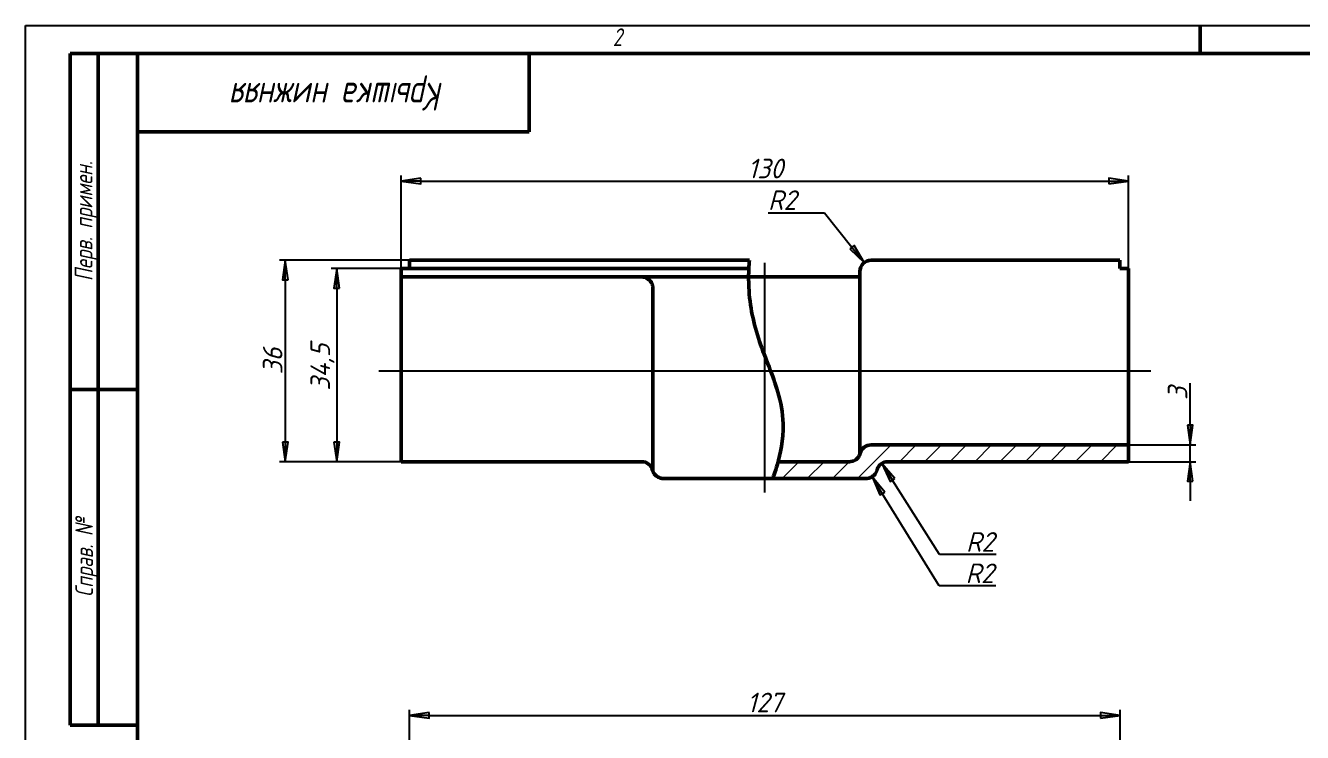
# Model space of a CAD drawing. Header units: millimetres. Extents: x 0 to 420, y 0 to 297.
# Drawn here: x 0 to 228.3, y 170.7 to 297 of the extents above; entities that cross this region are included whole.
import ezdxf
from ezdxf.enums import TextEntityAlignment as Align

# ---------------------------------------------------------------- set-up
doc = ezdxf.new("R2010")
doc.units = ezdxf.units.MM
for name, color, linetype, lineweight in [('Видимый контур (ГОСТ)', 7, 'Continuous', 50), ('Кромка (ГОСТ)', 7, 'Continuous', 50), ('Невидимый контур (ГОСТ)', 7, 'Continuous', 35), ('Обозначение (ГОСТ)', 7, 'Continuous', 25), ('Осевая линия (ГОСТ)', 7, 'Continuous', 25), ('Размер (ГОСТ)', 7, 'Continuous', 25), ('Штриховка (ГОСТ)', 7, 'Continuous', 18), ('Эскизная геометрия (ГОСТ)', 7, 'Continuous', 50)]:
    doc.layers.add(name, color=color, linetype=linetype, lineweight=lineweight)
doc.styles.add('Альтернативный текст (ГОСТ)', font='', dxfattribs={"width": 0.8})
doc.styles.add('Обычный текст (ГОСТ)', font='GOST Common Italic.ttf')
doc.styles.add('Стиль текста110', font='GOST Common Italic.ttf', dxfattribs={"width": 0.8})
doc.styles.add('Стиль текста112', font='GOST Common Italic.ttf', dxfattribs={"width": 0.8})
doc.styles.get('Альтернативный текст (ГОСТ)').set_extended_font_data('Arial', italic=True)
doc.dimstyles.new('Обычный (ГОСТ)', dxfattribs={"dimtxt": 3.5, "dimasz": 3.5, "dimexe": 1, "dimexo": 0, "dimgap": 0.5, "dimtad": 1, "dimrnd": 1e-08, "dimtxsty": 'Обычный текст (ГОСТ)', "dimblk": 'Filled-1', "dimcen": 0.09, "dimdle": 15, "dimclrd": 256, "dimclre": 256, "dimclrt": 256, "dimazin": 2, "dimtfac": 0.714286, "dimtdec": 3, "dimtmove": 0, "dimatfit": 3, "dimfxl": 1, "dimtolj": 1, "dimlwd": 25, "dimlwe": 25, "dimarcsym": 0})

# ---------------------------------------------------------------- blocks, each defined once
blk = doc.blocks.new('Рамки ГОСТ - Рамка')
at = {"layer": 'Кромка (ГОСТ)', "lineweight": 25}
for p, q in [((0, 0), (0, 297)), ((0, 297), (420, 297))]:
    blk.add_line(p, q, dxfattribs=at)
at = {"layer": 'Кромка (ГОСТ)'}
for p, q in [((210, 292), (210, 297)), ((415, 292), (20, 292)), ((20, 292), (20, 5))]:
    blk.add_line(p, q, dxfattribs=at)
at = {"layer": 'Кромка (ГОСТ)', "insert": (105, 296.5), "char_height": 3.17, "width": 5.2328, "attachment_point": 1, "style": 'Альтернативный текст (ГОСТ)'}
blk.add_mtext('\\fGOST Common|b0|i1;\\H3.1700;2', dxfattribs=at)
blk = doc.blocks.new('ГОСТ - Доп. графы 2')
at = {"layer": 'Эскизная геометрия (ГОСТ)'}
for p, q in [((-12, 0), (-12, 120)), ((-12, 120), (0, 120)), ((-7, 0), (-7, 120)), ((-12, 60), (0, 60)), ((0, 0), (-12, 0))]:
    blk.add_line(p, q, dxfattribs=at)
at = {"layer": 'Обозначение (ГОСТ)', "char_height": 3.17, "attachment_point": 5, "rotation": 90, "style": 'Альтернативный текст (ГОСТ)'}
for s, insert, width in [('\\fGOST Common|b0|i1;\\H3.1700;Перв. примен.', (-9.19, 90.05), 60.0143), ('\\fGOST Common|b0|i1;\\H3.1700;Справ. №', (-9.1, 30), 59.9357)]:
    blk.add_mtext(s, dxfattribs=dict(at, insert=insert, width=width))
at = {"layer": 'Обозначение (ГОСТ)', "style": 'Стиль текста112', "width": 0.8}
for tag, p in [('Первичная_применяемость', (-3.65, 90.03)), ('Справочный_номер', (-3.55, 30.02))]:
    blk.add_attdef(tag, text='', height=3.17, rotation=90, dxfattribs=at).set_placement(p, align=Align.MIDDLE_CENTER)
blk = doc.blocks.new('ГОСТ - Доп. графы 3')
at = {"layer": 'Эскизная геометрия (ГОСТ)'}
for p, q in [((0, 0), (70, 0)), ((70, 0), (70, -14)), ((70, -14), (0, -14))]:
    blk.add_line(p, q, dxfattribs=at)
at = {"layer": 'Обозначение (ГОСТ)', "style": 'Стиль текста110', "width": 0.8}
blk.add_attdef('ОБОЗНАЧЕНИЕ_001', (54.85, -5.22), '', height=5, rotation=180, dxfattribs=at)
blk = doc.blocks.new('Filled-1')
at = {"color": 0}
for p, q in [((0, 0), (-1, 0.143)), ((-1, 0.143), (-1, -0.143)), ((-1, 0), (0, 0)), ((-1, -0.143), (0, 0))]:
    blk.add_line(p, q, dxfattribs=at)
at = {"color": 0, "flags": 128}
blk.add_lwpolyline([(-1, -0.143), (0, 0), (-1, 0.143), (-1, -0.143)], dxfattribs=at)
at = {"color": 0}
blk.add_solid([(-1, -0.143), (0, 0), (-1, 0.143), (-1, -0.143)], dxfattribs=at)
blk = doc.blocks.new('*D8')
at = {"layer": 'Defpoints', "color": 0, "linetype": 'Continuous', "transparency": 16777216}
for p in [(73.65, 255.08), (46.42, 219.08), (67.15, 219.08)]:
    blk.add_point(p, dxfattribs=at)
at = {"layer": 'Размер (ГОСТ)', "linetype": 'Continuous', "lineweight": 25, "transparency": 16777216}
for p, q in [((73.65, 255.08), (45.42, 255.08)), ((46.42, 251.58), (46.42, 222.58)), ((67.15, 219.08), (45.42, 219.08))]:
    blk.add_line(p, q, dxfattribs=at)
at = {"layer": 'Размер (ГОСТ)', "linetype": 'Continuous', "lineweight": 25, "transparency": 16777216, "xscale": 3.5, "yscale": 3.5, "zscale": 3.5}
for p, rotation in [((46.42, 255.08), 90), ((46.42, 219.08), 270)]:
    blk.add_blockref('Filled-1', p, dxfattribs=dict(at, rotation=rotation))
at = {"layer": 'Размер (ГОСТ)', "linetype": 'Continuous', "lineweight": 25, "transparency": 16777216, "insert": (42.42, 234.68), "char_height": 3.5, "attachment_point": 1, "rotation": 90, "style": 'Обычный текст (ГОСТ)'}
blk.add_mtext('\\A1;36', dxfattribs=at)
blk = doc.blocks.new('*D9')
at = {"layer": 'Defpoints', "color": 0, "linetype": 'Continuous', "transparency": 16777216}
for p in [(195.65, 173.76), (68.65, 131.7), (195.65, 131.7)]:
    blk.add_point(p, dxfattribs=at)
at = {"layer": 'Размер (ГОСТ)', "linetype": 'Continuous', "lineweight": 25, "transparency": 16777216}
for p, q in [((68.65, 131.7), (68.65, 174.76)), ((72.15, 173.76), (192.15, 173.76)), ((195.65, 131.7), (195.65, 174.76))]:
    blk.add_line(p, q, dxfattribs=at)
at = {"layer": 'Размер (ГОСТ)', "linetype": 'Continuous', "lineweight": 25, "transparency": 16777216, "xscale": 3.5, "yscale": 3.5, "zscale": 3.5, "rotation": 180}
blk.add_blockref('Filled-1', (68.65, 173.76), dxfattribs=at)
at = {"layer": 'Размер (ГОСТ)', "linetype": 'Continuous', "lineweight": 25, "transparency": 16777216, "xscale": 3.5, "yscale": 3.5, "zscale": 3.5}
blk.add_blockref('Filled-1', (195.65, 173.76), dxfattribs=at)
at = {"layer": 'Размер (ГОСТ)', "linetype": 'Continuous', "lineweight": 25, "transparency": 16777216, "insert": (128.98, 177.81), "char_height": 3.5, "attachment_point": 1, "style": 'Обычный текст (ГОСТ)'}
blk.add_mtext('\\A1;127', dxfattribs=at)
blk = doc.blocks.new('*D23')
at = {"layer": 'Defpoints', "color": 0, "linetype": 'Continuous', "transparency": 16777216}
for p in [(197.15, 269.21), (197.15, 253.08), (67.15, 250.08)]:
    blk.add_point(p, dxfattribs=at)
at = {"layer": 'Размер (ГОСТ)', "linetype": 'Continuous', "lineweight": 25, "transparency": 16777216}
for p, q in [((67.15, 250.08), (67.15, 270.21)), ((197.15, 253.08), (197.15, 270.21)), ((70.65, 269.21), (193.65, 269.21))]:
    blk.add_line(p, q, dxfattribs=at)
at = {"layer": 'Размер (ГОСТ)', "linetype": 'Continuous', "lineweight": 25, "transparency": 16777216, "xscale": 3.5, "yscale": 3.5, "zscale": 3.5, "rotation": 180}
blk.add_blockref('Filled-1', (67.15, 269.21), dxfattribs=at)
at = {"layer": 'Размер (ГОСТ)', "linetype": 'Continuous', "lineweight": 25, "transparency": 16777216, "xscale": 3.5, "yscale": 3.5, "zscale": 3.5}
blk.add_blockref('Filled-1', (197.15, 269.21), dxfattribs=at)
at = {"layer": 'Размер (ГОСТ)', "linetype": 'Continuous', "lineweight": 25, "transparency": 16777216, "insert": (129.12, 273.21), "char_height": 3.5, "attachment_point": 1, "style": 'Обычный текст (ГОСТ)'}
blk.add_mtext('\\A1;130', dxfattribs=at)
blk = doc.blocks.new('*D25')
at = {"layer": 'Defpoints', "color": 0, "linetype": 'Continuous', "transparency": 16777216}
for p in [(197.15, 222.08), (197.15, 219.08), (208.19, 219.08)]:
    blk.add_point(p, dxfattribs=at)
at = {"layer": 'Размер (ГОСТ)', "linetype": 'Continuous', "lineweight": 25, "transparency": 16777216}
for p, q in [((208.19, 225.58), (208.19, 233.1)), ((197.15, 222.08), (209.19, 222.08)), ((208.19, 219.08), (208.19, 222.08)), ((197.15, 219.08), (209.19, 219.08)), ((208.19, 215.58), (208.19, 212.08))]:
    blk.add_line(p, q, dxfattribs=at)
at = {"layer": 'Размер (ГОСТ)', "linetype": 'Continuous', "lineweight": 25, "transparency": 16777216, "xscale": 3.5, "yscale": 3.5, "zscale": 3.5}
for p, rotation in [((208.19, 222.08), 270), ((208.19, 219.08), 90)]:
    blk.add_blockref('Filled-1', p, dxfattribs=dict(at, rotation=rotation))
at = {"layer": 'Размер (ГОСТ)', "linetype": 'Continuous', "lineweight": 25, "transparency": 16777216, "insert": (204.19, 230.12), "char_height": 3.5, "attachment_point": 1, "rotation": 90, "style": 'Обычный текст (ГОСТ)'}
blk.add_mtext('\\A1;3', dxfattribs=at)
blk = doc.blocks.new('*D26')
at = {"layer": 'Defpoints', "color": 0, "linetype": 'Continuous', "transparency": 16777216}
for p in [(72.15, 253.58), (55.63, 219.08), (67.15, 219.08)]:
    blk.add_point(p, dxfattribs=at)
at = {"layer": 'Размер (ГОСТ)', "linetype": 'Continuous', "lineweight": 25, "transparency": 16777216}
for p, q in [((72.15, 253.58), (54.63, 253.58)), ((55.63, 250.08), (55.63, 222.58)), ((67.15, 219.08), (54.63, 219.08))]:
    blk.add_line(p, q, dxfattribs=at)
at = {"layer": 'Размер (ГОСТ)', "linetype": 'Continuous', "lineweight": 25, "transparency": 16777216, "xscale": 3.5, "yscale": 3.5, "zscale": 3.5}
for p, rotation in [((55.63, 253.58), 90), ((55.63, 219.08), 270)]:
    blk.add_blockref('Filled-1', p, dxfattribs=dict(at, rotation=rotation))
at = {"layer": 'Размер (ГОСТ)', "linetype": 'Continuous', "lineweight": 25, "transparency": 16777216, "insert": (50.93, 231.75), "char_height": 3.5, "attachment_point": 1, "rotation": 90, "style": 'Обычный текст (ГОСТ)'}
blk.add_mtext('\\A1;34,5', dxfattribs=at)
blk = doc.blocks.new('*D30')
at = {"layer": 'Defpoints', "color": 0, "linetype": 'Continuous', "transparency": 16777216}
for p in [(153.08, 218.77), (154.15, 217.08)]:
    blk.add_point(p, dxfattribs=at)
at = {"layer": 'Размер (ГОСТ)', "linetype": 'Continuous', "lineweight": 25, "transparency": 16777216}
for p, q in [((163.41, 202.5), (154.95, 215.82)), ((173.52, 202.5), (163.41, 202.5))]:
    blk.add_line(p, q, dxfattribs=at)
at = {"layer": 'Размер (ГОСТ)', "linetype": 'Continuous', "lineweight": 25, "transparency": 16777216, "xscale": 3.5, "yscale": 3.5, "zscale": 3.5, "rotation": 122.4070143966}
blk.add_blockref('Filled-1', (153.08, 218.77), dxfattribs=at)
at = {"layer": 'Размер (ГОСТ)', "linetype": 'Continuous', "lineweight": 25, "transparency": 16777216, "insert": (168.13, 206.5), "char_height": 3.5, "attachment_point": 1, "style": 'Обычный текст (ГОСТ)'}
blk.add_mtext('\\A1;R2', dxfattribs=at)
blk = doc.blocks.new('*D31')
at = {"layer": 'Defpoints', "color": 0, "linetype": 'Continuous', "transparency": 16777216}
for p in [(150.27, 218.08), (151.32, 216.38)]:
    blk.add_point(p, dxfattribs=at)
at = {"layer": 'Размер (ГОСТ)', "linetype": 'Continuous', "lineweight": 25, "transparency": 16777216}
for p, q in [((163.32, 196.89), (153.16, 213.4)), ((173.43, 196.89), (163.32, 196.89))]:
    blk.add_line(p, q, dxfattribs=at)
at = {"layer": 'Размер (ГОСТ)', "linetype": 'Continuous', "lineweight": 25, "transparency": 16777216, "xscale": 3.5, "yscale": 3.5, "zscale": 3.5, "rotation": 121.6126652496615}
blk.add_blockref('Filled-1', (151.32, 216.38), dxfattribs=at)
at = {"layer": 'Размер (ГОСТ)', "linetype": 'Continuous', "lineweight": 25, "transparency": 16777216, "insert": (168.05, 200.89), "char_height": 3.5, "attachment_point": 1, "style": 'Обычный текст (ГОСТ)'}
blk.add_mtext('\\A1;R2', dxfattribs=at)
blk = doc.blocks.new('*D32')
at = {"layer": 'Defpoints', "color": 0, "linetype": 'Continuous', "transparency": 16777216}
for p in [(149.91, 254.65), (151.15, 253.08)]:
    blk.add_point(p, dxfattribs=at)
at = {"layer": 'Размер (ГОСТ)', "linetype": 'Continuous', "lineweight": 25, "transparency": 16777216}
for p, q in [((132.74, 263.56), (142.85, 263.56)), ((142.85, 263.56), (147.73, 257.4))]:
    blk.add_line(p, q, dxfattribs=at)
at = {"layer": 'Размер (ГОСТ)', "linetype": 'Continuous', "lineweight": 25, "transparency": 16777216, "xscale": 3.5, "yscale": 3.5, "zscale": 3.5, "rotation": 308.3861325255564}
blk.add_blockref('Filled-1', (149.91, 254.65), dxfattribs=at)
at = {"layer": 'Размер (ГОСТ)', "linetype": 'Continuous', "lineweight": 25, "transparency": 16777216, "insert": (132.74, 267.56), "char_height": 3.5, "attachment_point": 1, "style": 'Обычный текст (ГОСТ)'}
blk.add_mtext('\\A1;R2', dxfattribs=at)

msp = doc.modelspace()

# ---------------------------------------------------------------- hatches: boundary and pattern name
at = {"layer": 'Штриховка (ГОСТ)'}
h = msp.add_hatch(dxfattribs=at)
h.set_pattern_fill('ANSI31', color=256, scale=25.4, style=0)
h.set_pattern_definition([(45, (0, 0), (-2.245064, 2.245064), [])])
edge = h.paths.add_edge_path()
edge.add_spline(control_points=[(133.5679, 216.0846), (133.5679, 216.0846), (133.9736, 217.0943), (134.4646, 218.8025), (134.5036, 218.9414), (134.5425, 219.0846)], knot_values=[0.0001982, 0.0001982, 0.0001982, 0.0001982, 1.52517706, 1.52517706, 1.65534473, 1.65534473, 1.65534473, 1.65534473], degree=3, periodic=0)
edge.add_line((134.5425, 219.0846), (147.2748, 219.0846))
edge.add_spline(control_points=[(147.2748, 219.0846), (147.4548, 219.0846), (147.634, 219.1089), (147.9811, 219.2048), (148.1473, 219.276), (148.5253, 219.5022), (148.7205, 219.6783), (149.0324, 220.0954), (149.1462, 220.3325), (149.2113, 220.5846)], knot_values=[-0.26427677, -0.26427677, -0.26427677, -0.26427677, -0.21026728, -0.21026728, -0.15625779, -0.15625779, -0.0781289, -0.0781289, 0, 0, 0, 0], degree=3, periodic=0)
edge.add_ellipse((150.3732, 221.0846), major_axis=(-1.1619, -0.5), ratio=1, start_angle=0, end_angle=208.955024)
edge.add_line((151.1478, 222.0846), (197.1478, 222.0846))
edge.add_line((197.1478, 222.0846), (197.1478, 219.0846))
edge.add_line((197.1478, 219.0846), (154.1478, 219.0846))
edge.add_ellipse((154.1478, 217.0846), major_axis=(-2, 0), ratio=1, start_angle=270, end_angle=345.522382)
edge.add_spline(control_points=[(152.2113, 217.5846), (152.1663, 217.4103), (152.0979, 217.2429), (151.9183, 216.9308), (151.8078, 216.7876), (151.4943, 216.4782), (151.275, 216.3332), (150.7932, 216.1355), (150.5352, 216.0846), (150.2748, 216.0846)], knot_values=[-0.2642764, -0.2642764, -0.2642764, -0.2642764, -0.2102671, -0.2102671, -0.15625779, -0.15625779, -0.07812889, -0.07812889, 0, 0, 0, 0], degree=3, periodic=0)
edge.add_line((150.2748, 216.0846), (133.5679, 216.0846))

# ---------------------------------------------------------------- linework, layer by layer
at = {"layer": 'Видимый контур (ГОСТ)'}
for p, q in [((67.1478, 253.5846), (72.1478, 253.5846)), ((67.1478, 253.5846), (67.1478, 252.0846)), ((68.6478, 255.0846), (73.6478, 255.0846)), ((68.6478, 255.0846), (68.6478, 253.5846)), ((129.3024, 253.5846), (72.1478, 253.5846)), ((73.6478, 255.0846), (113.8577, 255.0846)), ((113.8577, 255.0846), (129.4003, 255.0846)), ((195.6478, 255.0846), (151.1478, 255.0846)), ((195.6478, 255.0846), (195.6478, 253.5846)), ((197.1478, 253.5846), (195.6478, 253.5846)), ((197.1478, 253.5846), (197.1478, 253.0846)), ((67.1478, 252.0846), (67.1478, 250.0846)), ((72.1478, 252.0846), (67.1478, 252.0846)), ((113.4051, 252.0846), (72.1478, 252.0846)), ((113.6119, 252.0846), (113.4051, 252.0846)), ((129.263, 252.0846), (113.6119, 252.0846)), ((129.263, 252.0846), (147.1478, 252.0846)), ((149.1478, 252.0846), (147.1478, 252.0846)), ((149.1478, 253.0846), (149.1478, 235.3346)), ((197.1478, 253.0846), (197.1478, 235.3346)), ((67.1478, 235.3346), (67.1478, 250.0846)), ((112.1478, 250.0846), (112.1478, 219.0296)), ((67.1478, 235.3346), (67.1478, 219.0846)), ((149.1478, 235.3346), (149.1478, 221.8718)), ((197.1478, 235.3346), (197.1478, 222.0846)), ((151.1478, 222.0846), (197.1478, 222.0846)), ((197.1478, 222.0846), (197.1478, 219.0846)), ((110.1478, 219.0846), (67.1478, 219.0846)), ((134.5425, 219.0846), (147.2748, 219.0846)), ((197.1478, 219.0846), (154.1478, 219.0846)), ((133.5679, 216.0846), (114.0208, 216.0846)), ((150.2748, 216.0846), (133.5679, 216.0846))]:
    msp.add_line(p, q, dxfattribs=at)
for centre, start, end in [((151.1478, 253.0846), 90, 180), ((151.1478, 220.0846), 90, 165.522488), ((110.1478, 217.0846), 14.477618, 90), ((154.1478, 217.0846), 90, 165.522382)]:
    msp.add_arc(centre, 2, start, end, dxfattribs=at)
for points in [[(129.263, 252.0846), (129.266, 252.5849), (129.2793, 253.0849), (129.3024, 253.5846)], [(129.3024, 253.5846), (129.3255, 254.0852), (129.3584, 254.5853), (129.4003, 255.0846)], [(133.5679, 216.0846), (133.5679, 216.0846), (133.5679, 216.0846), (133.5679, 216.0846)]]:
    msp.add_open_spline(points, degree=3, dxfattribs=at)
for points, knots in [([(110.1478, 252.0846), (110.3141, 252.0846), (110.4805, 252.0638), (111.0012, 251.9311), (111.3339, 251.7371), (111.8081, 251.243), (111.971, 250.9645), (112.1188, 250.4765), (112.1478, 250.2804), (112.1478, 250.0846)], [-0.628478692, -0.628478692, -0.628478692, -0.628478692, -0.528670206, -0.528670206, -0.306049126, -0.306049126, -0.117711202, -0.117711202, 0, 0, 0, 0]), ([(133.5679, 216.0846), (133.5679, 216.0846), (133.9736, 217.0943), (134.9263, 220.4092), (135.4994, 222.9047), (135.3692, 227.8694), (134.9956, 229.7941), (133.6397, 234.4789), (132.2527, 237.4958), (130.1534, 243.6769), (129.4575, 246.8389), (129.2711, 250.8756), (129.2595, 251.4806), (129.263, 252.0846)], [0.0001982, 0.0001982, 0.0001982, 0.0001982, 1.52517706, 1.52517706, 3.21205314, 3.21205314, 4.37037049, 4.37037049, 6.35302679, 6.35302679, 8.33963037, 8.33963037, 8.69021728, 8.69021728, 8.69021728, 8.69021728]), ([(147.2748, 219.0846), (147.4548, 219.0846), (147.634, 219.1089), (147.9811, 219.2048), (148.1473, 219.276), (148.5253, 219.5022), (148.7205, 219.6783), (149.0324, 220.0954), (149.1462, 220.3325), (149.2113, 220.5846)], [-0.264276774, -0.264276774, -0.264276774, -0.264276774, -0.210267282, -0.210267282, -0.15625779, -0.15625779, -0.078128895, -0.078128895, 0, 0, 0, 0]), ([(112.0843, 217.5846), (112.1011, 217.5193), (112.1238, 217.4436), (112.195, 217.2624), (112.2433, 217.1564), (112.3954, 216.9103), (112.5001, 216.7687), (112.8068, 216.4814), (113.013, 216.3372), (113.4531, 216.1551), (113.6713, 216.1045), (113.9265, 216.0863), (113.9741, 216.0846), (114.0208, 216.0846)], [0.82756053233, 0.82756053233, 0.82756053233, 0.82756053233, 0.827600173814, 0.827600173814, 0.827639815297, 0.827639815297, 0.82767945678, 0.82767945678, 0.827719098263, 0.827719098263, 0.827751255338, 0.827751255338, 0.827758739746, 0.827758739746, 0.827758739746, 0.827758739746]), ([(152.2113, 217.5846), (152.1663, 217.4103), (152.0979, 217.2429), (151.9183, 216.9308), (151.8078, 216.7876), (151.4943, 216.4782), (151.275, 216.3332), (150.7932, 216.1355), (150.5352, 216.0846), (150.2748, 216.0846)], [-0.264276401, -0.264276401, -0.264276401, -0.264276401, -0.210267095, -0.210267095, -0.156257789, -0.156257789, -0.078128895, -0.078128895, 0, 0, 0, 0])]:
    msp.add_open_spline(points, degree=3, knots=knots, dxfattribs=at)
at = {"layer": 'Невидимый контур (ГОСТ)'}
msp.add_line((129.3949, 255.019), (117.1478, 255.019), dxfattribs=at)
at = {"layer": 'Осевая линия (ГОСТ)', "linetype": 'Continuous'}
for p, q in [((132.1478, 213.5846), (132.1478, 254.5846)), ((63.1478, 235.3346), (201.1478, 235.3346))]:
    msp.add_line(p, q, dxfattribs=at)
at = {"layer": 'Эскизная геометрия (ГОСТ)'}
for p, q in [((149.1478, 221.8718), (149.1478, 220.3832)), ((112.1478, 219.0296), (112.1478, 217.3832)), ((150.2748, 216.0846), (114.0208, 216.0846))]:
    msp.add_line(p, q, dxfattribs=at)

# ---------------------------------------------------------------- block references
for name, p in [('Рамки ГОСТ - Рамка', (0, 0)), ('ГОСТ - Доп. графы 2', (20, 172))]:
    msp.add_blockref(name, p)
msp.add_blockref('ГОСТ - Доп. графы 3', (20, 292)).add_auto_attribs({'ОБОЗНАЧЕНИЕ_001': 'Крышка нижняя'})

# ---------------------------------------------------------------- dimensions: what is measured, and where the dimension line sits
at = {"layer": 'Размер (ГОСТ)', "linetype": 'Continuous', "lineweight": 25}
for base, p1, p2, angle, override, picture, middle in [((197.1478, 269.2096), (67.1478, 250.0846), (197.1478, 253.0846), 180, {"dimgap": 0.5, "dimdec": 2, "dimtol": 0, "dimlim": 0, "dimtp": 0, "dimtm": 0, "dimtdec": 3, "dimtofl": 0, "dimatfit": 1}, '*D23', (132.1478, 269.2096)), ((46.4163, 219.0846), (73.6478, 255.0846), (67.1478, 219.0846), 270, {"dimgap": 0.5, "dimdec": 2, "dimtol": 0, "dimlim": 0, "dimtp": 0, "dimtm": 0, "dimtdec": 3, "dimtofl": 0, "dimatfit": 1}, '*D8', (46.4163, 237.0846)), ((55.6292, 219.0846), (72.1478, 253.5846), (67.1478, 219.0846), 90, {"dimgap": 0.5, "dimdec": 2, "dimtol": 0, "dimlim": 0, "dimtp": 0, "dimtm": 0, "dimtdec": 3, "dimtofl": 0, "dimatfit": 1}, '*D26', (55.6292, 236.3346)), ((208.1896, 219.0846), (197.1478, 222.0846), (197.1478, 219.0846), 270, {"dimgap": 0.5, "dimdec": 2, "dimtol": 0, "dimlim": 0, "dimtp": 0, "dimtm": 0, "dimtdec": 3, "dimtofl": 1, "dimatfit": 1}, '*D25', (208.1896, 231.3615)), ((195.6478, 173.7648), (68.6478, 131.7002), (195.6478, 131.7002), 180, {"dimgap": 0.5, "dimdec": 2, "dimtol": 0, "dimlim": 0, "dimtp": 0, "dimtm": 0, "dimtdec": 3, "dimtofl": 0, "dimatfit": 1}, '*D9', (132.1478, 173.7648))]:
    dim = msp.add_linear_dim(base=base, p1=p1, p2=p2, angle=angle, dimstyle='Обычный (ГОСТ)', override=override, dxfattribs=at)
    dim.commit()
    dim.dimension.update_dxf_attribs({"geometry": picture, "text_midpoint": middle, "dimtype": 160})
for center, mpoint, picture, middle in [((151.1478, 253.0846), (149.9059, 254.6523), '*D32', (135.4338, 263.5555)), ((150.2748, 218.0846), (151.3231, 216.3814), '*D31', (170.7406, 196.8878)), ((154.1478, 217.0846), (153.0759, 218.7731), '*D30', (170.8269, 202.4969))]:
    dim = msp.add_radius_dim(center=center, mpoint=mpoint, dimstyle='Обычный (ГОСТ)', override={"dimgap": 0.5, "dimtih": 1, "dimtoh": 1, "dimdec": 2, "dimlfac": 1, "dimcen": 0, "dimtol": 0, "dimlim": 0, "dimtp": 0, "dimtm": 0, "dimtdec": 3, "dimtofl": 0}, dxfattribs=at)
    dim.commit()
    dim.dimension.update_dxf_attribs({"geometry": picture, "text_midpoint": middle, "dimtype": 164})

doc.saveas('drawing.dxf')
